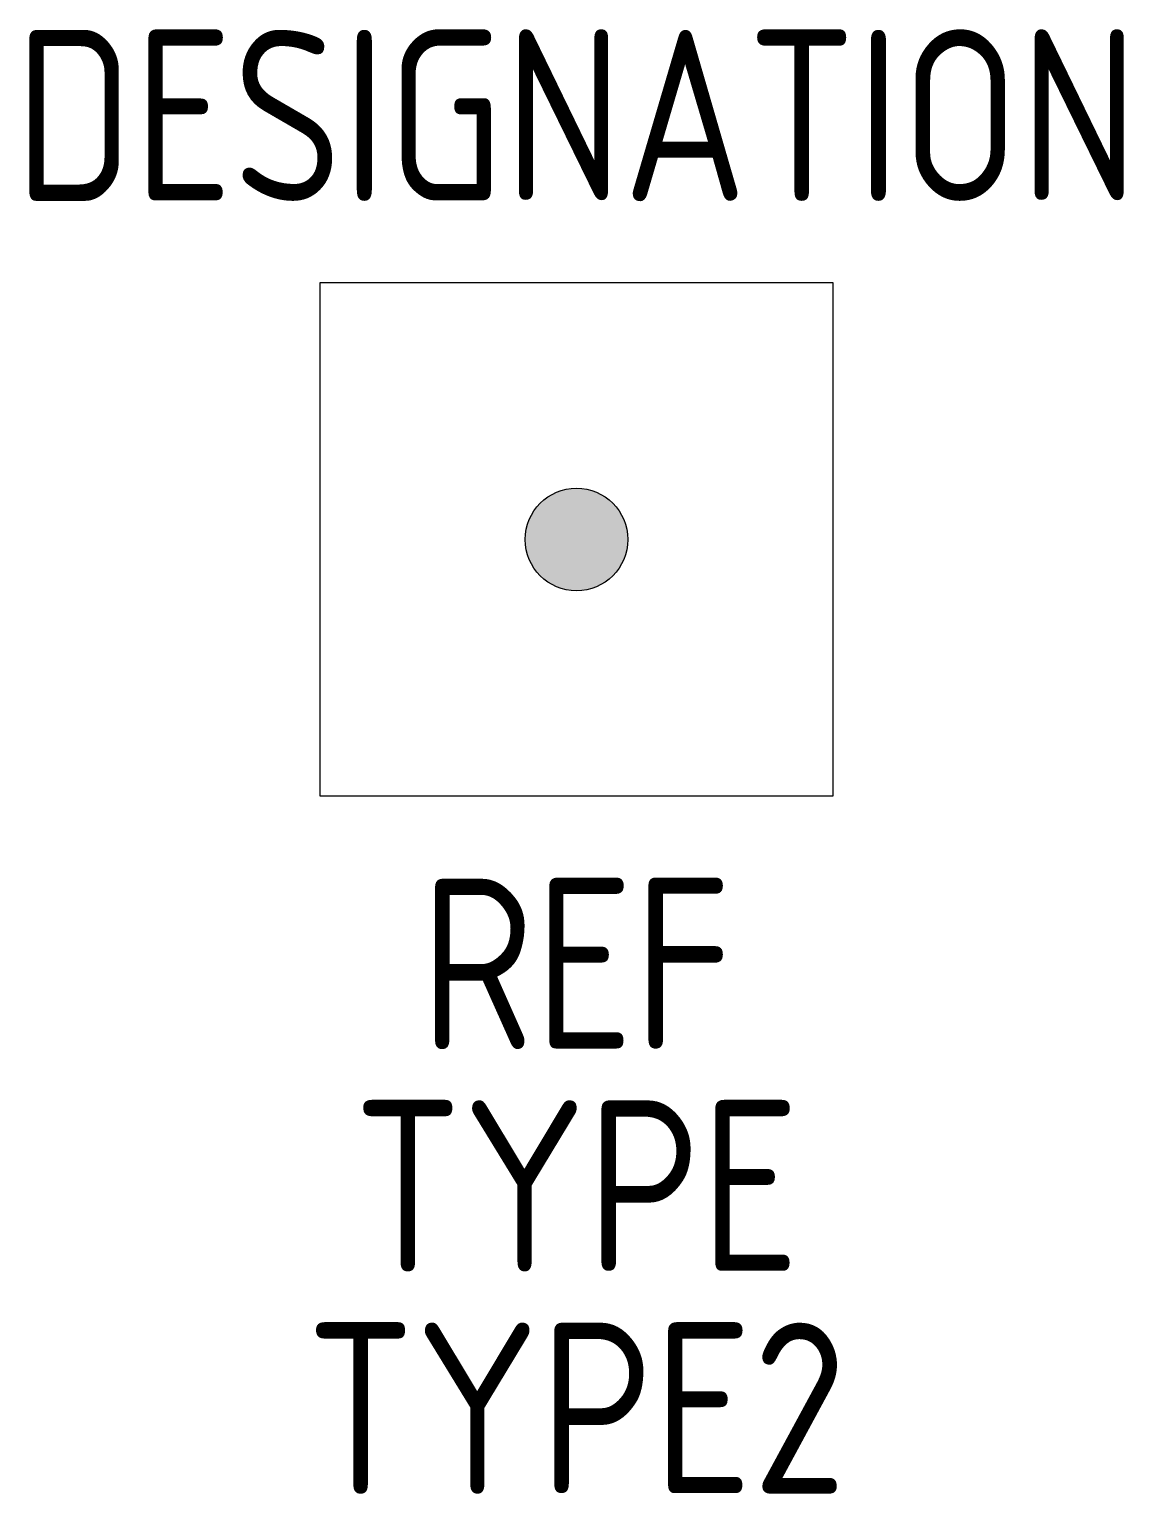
# Model space of a CAD drawing. Header units: millimetres. Extents: x -8 to 8, y -14 to 7.5.
import ezdxf
from ezdxf.enums import TextEntityAlignment as Align

# ---------------------------------------------------------------- set-up
doc = ezdxf.new("R2010")
doc.units = ezdxf.units.MM
for name, color, linetype in [('SYMB_FIL_FIN', 1, 'Continuous'), ('SYMB_TXT_NOM', 3, 'Continuous'), ('SYMBOLE', 3, 'Continuous')]:
    doc.layers.add(name, color=color, linetype=linetype)
doc.styles.add('NET2_5', font='isocp.shx', dxfattribs={"width": 0.9, "height": 2.5})

msp = doc.modelspace()

# ---------------------------------------------------------------- hatches: boundary and pattern name
at = {"layer": 'SYMB_FIL_FIN'}
msp.add_hatch(color=256, dxfattribs=at).paths.add_polyline_path([(-0.75, 0, 1), (0.75, 0, 1)])

# ---------------------------------------------------------------- linework, layer by layer
msp.add_circle((0, 0), 0.75, dxfattribs=at)
at = {"layer": 'SYMBOLE'}
msp.add_lwpolyline([(-3.75, -3.75), (3.75, -3.75), (3.75, 3.75), (-3.75, 3.75)], close=True, dxfattribs=at)

# ---------------------------------------------------------------- texts
at = {"layer": 'SYMB_TXT_NOM', "style": 'NET2_5', "width": 0.9, "flags": 8}
for tag, p in [('DESIGNATION', (0, 4.95)), ('REF', (0, -7.45)), ('TYPE', (0, -10.7)), ('TYPE2', (0, -13.95))]:
    msp.add_attdef(tag, text='', height=2.5, dxfattribs=at).set_placement(p, align=Align.CENTER)

doc.saveas('drawing.dxf')
